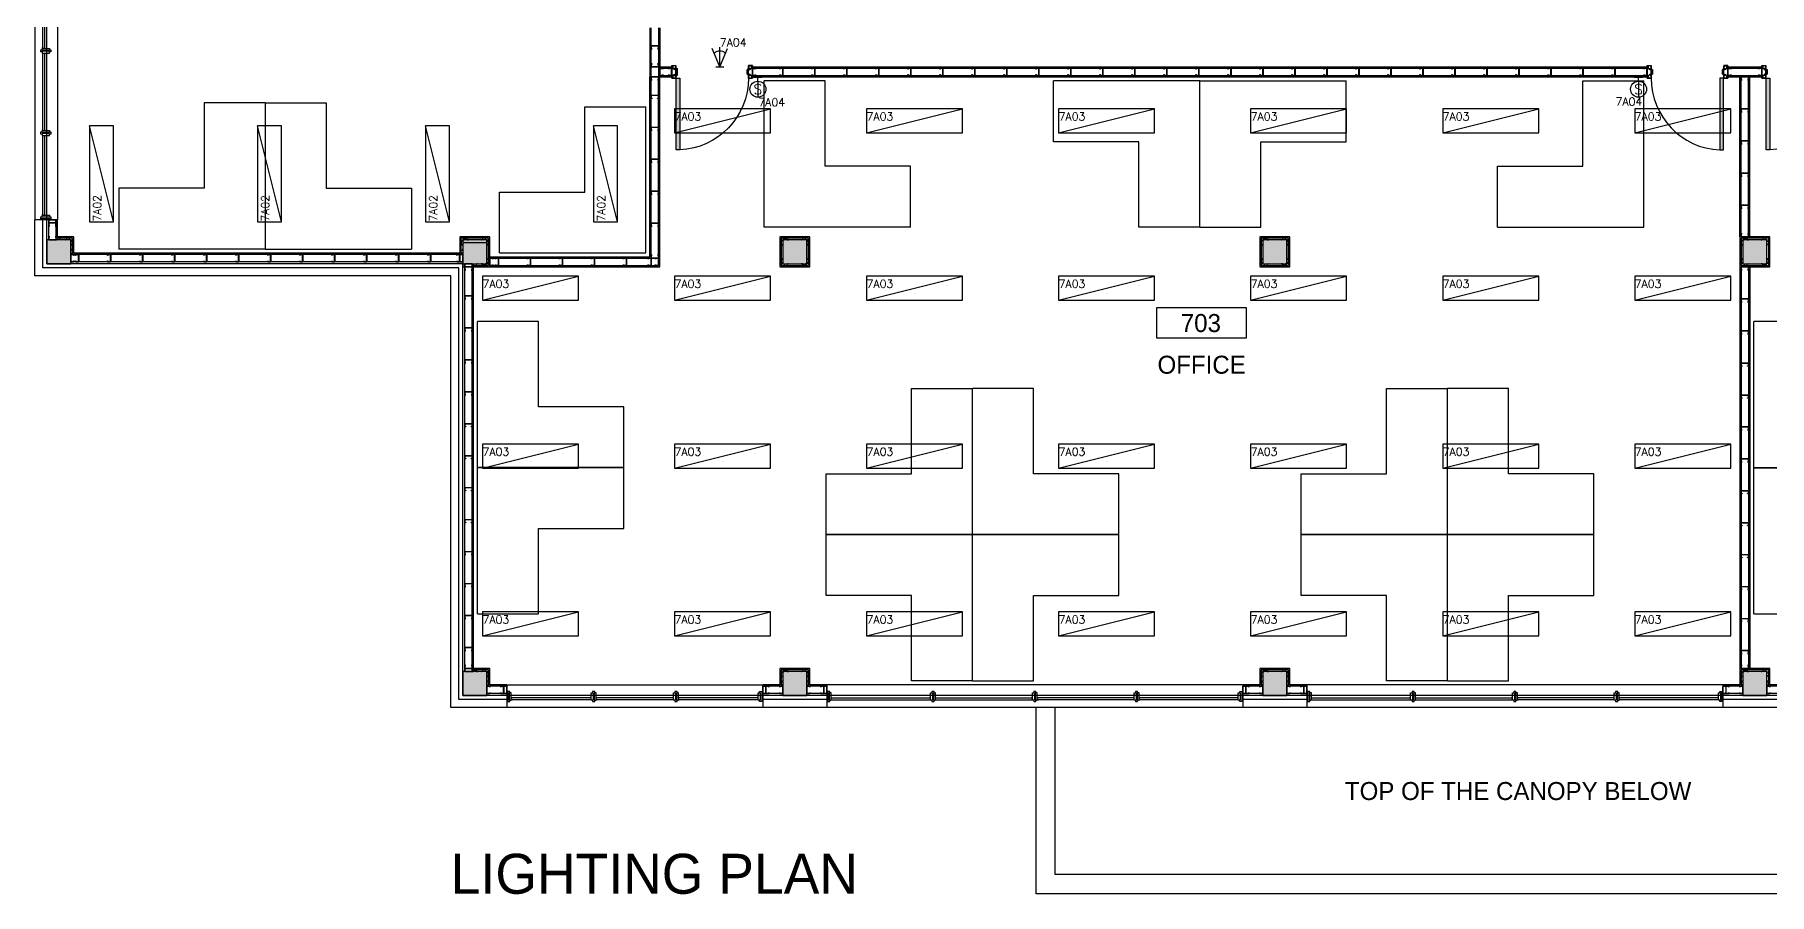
# Model space of a CAD drawing. Header units: millimetres. Extents: x 5414 to 278894, y 4264 to 146383.
# Drawn here: x 5414 to 27094, y 4264 to 15018 of the extents above; entities that cross this region are included whole.
import ezdxf
from ezdxf.enums import TextEntityAlignment as Align

# ---------------------------------------------------------------- set-up
doc = ezdxf.new("R2010")
doc.units = ezdxf.units.MM
doc.linetypes.add('Commercial Base Plan$0$ACAD_ISO02W100', pattern=[15, 12, -3])
for name, color, linetype in [('Commercial Base Plan$0$A-DR-INT', 6, 'Continuous'), ('Commercial Base Plan$0$A-GL-RMS-IDN', 6, 'Continuous'), ('Commercial Base Plan$0$A-PL-LAY-S', 6, 'Continuous'), ('Commercial Base Plan$0$I-FU-DSK', 6, 'Continuous'), ('E-NL-CLG-SYM', 5, 'Continuous')]:
    doc.layers.add(name, color=color, linetype=linetype)
doc.styles.add('Commercial Base Plan$0$STYLUS BT', font='stylu.ttf')
doc.styles.add('ROMANS 100', font='romans.shx', dxfattribs={"height": 100})
doc.styles.add('ROMANS 125', font='romans.shx', dxfattribs={"height": 125})

# ---------------------------------------------------------------- blocks, each defined once
blk = doc.blocks.new('*U146')
blk.add_line((0, -300), (1200, 0))
blk.add_lwpolyline([(0, -300), (1200, -300), (1200, 0), (0, 0)], close=True)
at = {"style": 'ROMANS 100'}
blk.add_attdef('CIRCUIT', text='', height=100, dxfattribs=at).set_placement((0, -46), align=Align.TOP_LEFT)
at = {"style": 'ROMANS 100', "flags": 1}
for tag, p in [('ROOM', (0, -198)), ('SPECIAL', (0, -351))]:
    blk.add_attdef(tag, text='', height=100, dxfattribs=at).set_placement(p, align=Align.TOP_LEFT)
blk = doc.blocks.new('*U87')
for p, q in [((-50, 0), (50, 0)), ((0, -50), (0, 0)), ((0, -50), (0, -250))]:
    blk.add_line(p, q)
blk.add_circle((0, -150), 100)
at = {"style": 'ROMANS 125'}
blk.add_text('S', height=125, dxfattribs=at).set_placement((0, -150), align=Align.MIDDLE_CENTER)
at = {"style": 'ROMANS 100'}
blk.add_attdef('CIRCUIT', text='', height=100, dxfattribs=at).set_placement((-384, -211), align=Align.TOP_CENTER)
at = {"style": 'ROMANS 100', "flags": 1}
for tag, p in [('ROOM', (-384, -373)), ('SPECIAL', (-384, -535))]:
    blk.add_attdef(tag, text='', height=100, dxfattribs=at).set_placement(p, align=Align.TOP_CENTER)
blk = doc.blocks.new('PASSIVE INFRARED DETECTOR')
for p, q in [((0, 0), (-96, 231)), ((0, 0), (0, 250)), ((0, 0), (96, 231)), ((-50, 0), (50, 0))]:
    blk.add_line(p, q)
blk.add_arc((0, 100), 100, 45, 135)
at = {"style": 'ROMANS 100'}
blk.add_attdef('CIRCUIT', text='', height=100, dxfattribs=at).set_placement((31, -39), align=Align.TOP_CENTER)
at = {"style": 'ROMANS 100', "flags": 1}
for tag, p in [('ROOM', (31, -164)), ('SPECIAL', (31, -274))]:
    blk.add_attdef(tag, text='', height=100, dxfattribs=at).set_placement(p, align=Align.TOP_CENTER)
blk = doc.blocks.new('Commercial Base Plan$0$wbFurringChanel 70x22')
blk.add_lwpolyline([(5, 3), (0, 3, 0.414214), (0, 2), (0, 0, 0.414214), (0, 0), (16, 0, 0.394412), (16, 0), (17, 22, -0.394412), (18, 22), (18, 22, -0.198912), (19, 22), (19, 21, 0.198912), (19, 21), (51, 21), (51, 21, 0.198912), (51, 21), (51, 22, -0.198912), (52, 22), (52, 22, -0.394412), (53, 22), (54, 0, 0.394412), (54, 0), (70, 0, 0.414214), (70, 0), (70, 2, 0.414214), (70, 2), (65, 2)], format="xyb")
blk = doc.blocks.new('Commercial Base Plan$0$wbC_Stud 92x38')
blk.add_lwpolyline([(-13, 38), (-3, 38, -0.414214), (0, 35), (0, 3, -0.414214), (-3, 0), (-89, 0, -0.414214), (-92, 3), (-92, 35, -0.414214), (-89, 38), (-79, 38), (-79, 37), (-89, 37, 0.414214), (-91, 35), (-91, 3, 0.414214), (-89, 1), (-3, 1, 0.414214), (-1, 3), (-1, 35, 0.414214), (-3, 37), (-13, 37)], format="xyb", close=True)
blk = doc.blocks.new('Commercial Base Plan$0$wbDoorPlan 900x124(1010ro)')
for p, q in [((55, 976), (55, 77)), ((100, 976), (55, 976)), ((100, 77), (100, 976)), ((1, -35), (1, 35)), ((55, 77), (100, 77)), ((1009, -35), (1009, 35))]:
    blk.add_line(p, q)
for points in [[(9, 65), (2, 65, -0.414214), (1, 66), (1, 77, -0.414214), (2, 78), (50, 78, -0.414214), (51, 77), (51, 29, 0.414214), (52, 28), (66, 28, -0.414214), (67, 27), (67, -27, -0.414214), (66, -28), (52, -28, 0.414214), (51, -29), (51, -77, -0.414214), (50, -78), (2, -78, -0.414214), (1, -77), (1, -66, -0.414214), (2, -65), (9, -65), (9, -64), (2, -64, 0.414214), (0, -66), (0, -77, 0.414214), (2, -79), (50, -79, 0.414214), (52, -77), (52, -29), (66, -29, 0.414214), (68, -27), (68, 27, 0.414214), (66, 29), (52, 29), (52, 77, 0.414214), (50, 79), (2, 79, 0.414214), (0, 77), (0, 66, 0.414214), (2, 64), (9, 64)], [(1001, 65), (1008, 65, 0.414214), (1009, 66), (1009, 77, 0.414214), (1008, 78), (960, 78, 0.414214), (959, 77), (959, 29, -0.414214), (958, 28), (944, 28, 0.414214), (943, 27), (943, -27, 0.414214), (944, -28), (958, -28, -0.414214), (959, -29), (959, -77, 0.414214), (960, -78), (1008, -78, 0.414214), (1009, -77), (1009, -66, 0.414214), (1008, -65), (1001, -65), (1001, -64), (1008, -64, -0.414214), (1010, -66), (1010, -77, -0.414214), (1008, -79), (960, -79, -0.414214), (958, -77), (958, -29), (944, -29, -0.414214), (942, -27), (942, 27, -0.414214), (944, 29), (958, 29), (958, 77, -0.414214), (960, 79), (1008, 79, -0.414214), (1010, 77), (1010, 66, -0.414214), (1008, 64), (1001, 64)]]:
    blk.add_lwpolyline(points, format="xyb", close=True)
for points in [[(0, -34), (0, 34), (20, 45), (15, 51), (15, 77), (50, 77), (50, -77), (15, -77), (15, -52), (20, -45)], [(1010, -34), (1010, 34), (990, 45), (995, 51), (995, 77), (960, 77), (960, -77), (995, -77), (995, -52), (990, -45)]]:
    blk.add_lwpolyline(points, close=True)
for centre in [(35, 36), (975, 36), (35, -36), (975, -36)]:
    blk.add_circle(centre, 8)
blk.add_arc((59, 78), 899, 359.9419, 87.4119)
blk.add_solid([(55, 976), (100, 976), (55, 77), (100, 77)])
blk = doc.blocks.new('Commercial Base Plan$0$wbAluminJamb 127x44.5')
for p, q in [((-109.5, 39.25), (-127, 39.25)), ((-22.5, 56.5), (-17.5, 51.5)), ((0, 39.25), (-17.5, 39.25))]:
    blk.add_line(p, q)
at = {"color": 5}
for p, q in [((-47.5, 56.5), (-47.5, 66.5)), ((-22.5, 56.5), (-22.5, 66.5))]:
    blk.add_line(p, q, dxfattribs=at)
for points in [[(-127, 39.25), (-127, 12), (0, 12), (0, 39.25)], [(-22.5, 56.5), (-109.5, 56.5), (-109.5, 31.5), (-17.5, 31.5), (-17.5, 51.5)]]:
    blk.add_lwpolyline(points)
blk = doc.blocks.new('Commercial Base Plan$0$wbAluminMulion 127x44.5')
for p, q in [((-109.5, 13.625), (-127, 13.625)), ((-22.5, 30.875), (-17.5, 25.875)), ((0, 13.625), (-17.5, 13.625)), ((-22.5, -30.875), (-17.5, -25.875))]:
    blk.add_line(p, q)
at = {"color": 5}
for p, q in [((-47.5, 30.875), (-47.5, 40.875)), ((-22.5, 30.875), (-22.5, 40.875)), ((-47.5, -30.875), (-47.5, -40.875)), ((-22.5, -30.875), (-22.5, -40.875))]:
    blk.add_line(p, q, dxfattribs=at)
for points in [[(-127, 13.625), (-127, -13.625), (-109.5, -13.625)], [(-22.5, 30.875), (-109.5, 30.875), (-109.5, 5.875), (-17.5, 5.875), (-17.5, 25.875)], [(-17.5, -13.625), (0, -13.625), (0, 13.625)], [(-22.5, -30.875), (-109.5, -30.875), (-109.5, -5.875), (-17.5, -5.875), (-17.5, -25.875)]]:
    blk.add_lwpolyline(points)
blk = doc.blocks.new('Commercial Base Plan$0$wbW01Plan_5176x127(ro5200)')
for p, q in [((-5143.5, -22.5), (-3902.625, -22.5)), ((-5143.5, -47.5), (-3902.625, -47.5)), ((-3840.875, -22.5), (-2630.875, -22.5)), ((-3840.875, -47.5), (-2630.875, -47.5)), ((-1359.125, -22.5), (-2569.125, -22.5)), ((-1359.125, -47.5), (-2569.125, -47.5)), ((-56.5, -22.5), (-1297.375, -22.5)), ((-56.5, -47.5), (-1297.375, -47.5))]:
    blk.add_line(p, q)
at = {"rotation": 90}
for name, p in [('Commercial Base Plan$0$wbAluminMulion 127x44.5', (-3871.75, 0)), ('Commercial Base Plan$0$wbAluminMulion 127x44.5', (-2600, 0)), ('Commercial Base Plan$0$wbAluminMulion 127x44.5', (-1328.25, 0)), ('Commercial Base Plan$0$wbAluminJamb 127x44.5', (0, 0))]:
    blk.add_blockref(name, p, dxfattribs=at)
at = {"xscale": -1, "rotation": 270}
blk.add_blockref('Commercial Base Plan$0$wbAluminJamb 127x44.5', (-5200, 0), dxfattribs=at)
blk = doc.blocks.new('Commercial Base Plan$0$wbW02Plan_3176x127(ro3200)')
for p, q in [((-3143.5, -22.5), (-2145.375, -22.5)), ((-3143.5, -47.5), (-2145.375, -47.5)), ((-2083.625, -22.5), (-1116.375, -22.5)), ((-2083.625, -47.5), (-1116.375, -47.5)), ((-1054.625, -22.5), (-56.5, -22.5)), ((-1054.625, -47.5), (-56.5, -47.5))]:
    blk.add_line(p, q)
at = {"rotation": 90}
for name, p in [('Commercial Base Plan$0$wbAluminMulion 127x44.5', (-2114.5, 0)), ('Commercial Base Plan$0$wbAluminMulion 127x44.5', (-1085.5, 0)), ('Commercial Base Plan$0$wbAluminJamb 127x44.5', (0, 0))]:
    blk.add_blockref(name, p, dxfattribs=at)
at = {"xscale": -1, "rotation": 270}
blk.add_blockref('Commercial Base Plan$0$wbAluminJamb 127x44.5', (-3200, 0), dxfattribs=at)
blk = doc.blocks.new('Commercial Base Plan$0$att.RoomName&Number')
blk.add_lwpolyline([(-7.5, 0), (7.5, 0), (7.5, 5), (-7.5, 5)], close=True)
at = {"style": 'Commercial Base Plan$0$STYLUS BT'}
for tag, p in [('ROOM_NAME', (0, 9.5)), ('ROOM', (0, 2.5))]:
    blk.add_attdef(tag, text='', height=3, dxfattribs=at).set_placement(p, align=Align.MIDDLE)
blk = doc.blocks.new('Commercial Base Plan$0$desk')
for p, q in [((0, 1829), (0, 0)), ((0, 1829), (762, 1829)), ((762, 1829), (762, 762)), ((762, 762), (1829, 762)), ((1829, 762), (1829, 0)), ((0, 0), (1829, 0))]:
    blk.add_line(p, q)

msp = doc.modelspace()

# ---------------------------------------------------------------- hatches: boundary and pattern name
at = {"layer": 'Commercial Base Plan$0$A-PL-LAY-S'}
for points in [[(5864, 12451.2), (5564, 12451.2), (5564, 12151.2), (5864, 12151.2)], [(11064, 12451.2), (10764, 12451.2), (10764, 12151.2), (11064, 12151.2)], [(15064, 12451.2), (14764, 12451.2), (14764, 12151.2), (15064, 12151.2)], [(21064, 12451.2), (20764, 12451.2), (20764, 12151.2), (21064, 12151.2)], [(21064, 12451.2), (20764, 12451.2), (20764, 12151.2), (21064, 12151.2)], [(27064, 12451.2), (26764, 12451.2), (26764, 12151.2), (27064, 12151.2)], [(11064, 7051.2), (10764, 7051.2), (10764, 6751.2), (11064, 6751.2)], [(15064, 7051.2), (14764, 7051.2), (14764, 6751.2), (15064, 6751.2)], [(21064, 7051.2), (20764, 7051.2), (20764, 6751.2), (21064, 6751.2)], [(27064, 7051.2), (26764, 7051.2), (26764, 6751.2), (27064, 6751.2)]]:
    msp.add_hatch(color=256, dxfattribs=at).paths.add_polyline_path(points)

# ---------------------------------------------------------------- linework, layer by layer
for p, q in [((5414, 15901.2), (5414, 12701.2)), ((5697, 15901.2), (5697, 12701.2)), ((13210, 15103.2), (13210, 14489.2)), ((13226, 14597.2), (13376, 14597.2)), ((13376, 14489.2), (13376, 14613.2)), ((14386, 14489.2), (14386, 14613.2)), ((25566, 14489.2), (25566, 14613.2)), ((26576, 14489.2), (26576, 14613.2)), ((27000, 14489.2), (27000, 14613.2)), ((26726, 12489.2), (26726, 14489.2)), ((26850, 14489.2), (26726, 14489.2)), ((26742, 12489.2), (26742, 14489.2)), ((26834, 12489.2), (26834, 14489.2)), ((26850, 12489.2), (26850, 14489.2)), ((5697, 12701.2), (5414, 12701.2)), ((26726, 12113.2), (26726, 7089.2)), ((26742, 12113.2), (26742, 7089.2)), ((26834, 12113.2), (26834, 7089.2)), ((26850, 12113.2), (26850, 7089.2)), ((10897, 7092.2), (10897, 7092.2)), ((11314, 6884.2), (14514, 6884.2)), ((11314, 6884.2), (11314, 6601.2)), ((14514, 6884.2), (14514, 6601.2)), ((20514, 6884.2), (15314, 6884.2)), ((15314, 6884.2), (15314, 6601.2)), ((20514, 6884.2), (20514, 6601.2)), ((26514, 6884.2), (21314, 6884.2)), ((21314, 6884.2), (21314, 6601.2)), ((26514, 6884.2), (26514, 6601.2)), ((14514, 6601.2), (11314, 6601.2)), ((20514, 6601.2), (15314, 6601.2)), ((26514, 6601.2), (21314, 6601.2))]:
    msp.add_line(p, q, dxfattribs=at)
at = {"layer": 'Commercial Base Plan$0$A-PL-LAY-S', "linetype": 'Commercial Base Plan$0$ACAD_ISO02W100'}
msp.add_lwpolyline([(42264, 26451.2), (42264, 12151.2), (37064, 12151.2), (37064, 6751.2), (10764, 6751.2), (10764, 12151.2), (5564, 12151.2), (5564, 26451.2), (10764, 26451.2), (10764, 31851.2), (37064, 31851.2), (37064, 26451.2), (42264, 26451.2)], dxfattribs=at)
at = {"layer": 'Commercial Base Plan$0$A-PL-LAY-S'}
for points in [[(11102, 12221.2), (13118, 12221.2), (13118, 15103.2)], [(13102, 15103.2), (13102, 14489.2)], [(13226, 15103.2), (13226, 14613.2), (13376, 14613.2)], [(11102, 12113.2), (13226, 12113.2), (13226, 14613.2)], [(14386, 14613.2), (25566, 14613.2)], [(14386, 14597.2), (25566, 14597.2)], [(26576, 14613.2), (27000, 14613.2)], [(26576, 14597.2), (27000, 14597.2)], [(11102, 12129.2), (13210, 12129.2), (13210, 14489.2)], [(11102, 12237.2), (13102, 12237.2), (13102, 14489.2)], [(13226, 14505.2), (13376, 14505.2)], [(13226, 14489.2), (13376, 14489.2)], [(14386, 14505.2), (25566, 14505.2)], [(14386, 14489.2), (25566, 14489.2)], [(26576, 14505.2), (27000, 14505.2)], [(26576, 14489.2), (26726, 14489.2)], [(26850, 14489.2), (27000, 14489.2)], [(11314, 6884.2), (11102, 6884.2), (11102, 7089.2), (10897, 7089.2), (10897, 12113.2), (11102, 12113.2), (11102, 12489.2), (10726, 12489.2), (10726, 12284.2), (5902, 12284.2), (5902, 12489.2), (5697, 12489.2), (5697, 12701.2)], [(5886, 12268.2), (5886, 12473.2), (5681, 12473.2)], [(10881, 12129.2), (11086, 12129.2), (11086, 12473.2), (10742, 12473.2), (10742, 12268.2)], [(11086, 6868.2), (11086, 7073.2), (10881, 7073.2)], [(15314, 6884.2), (15102, 6884.2), (15102, 7089.2), (14726, 7089.2), (14726, 6884.2), (14514, 6884.2)], [(15086, 6868.2), (15086, 7073.2), (14742, 7073.2), (14742, 6868.2)], [(21314, 6884.2), (21102, 6884.2), (21102, 7089.2), (20726, 7089.2), (20726, 6884.2), (20514, 6884.2)], [(21086, 6868.2), (21086, 7073.2), (20742, 7073.2), (20742, 6868.2)], [(27314, 6884.2), (27102, 6884.2), (27102, 7089.2), (26726, 7089.2), (26726, 6884.2), (26514, 6884.2)], [(27086, 6868.2), (27086, 7073.2), (26742, 7073.2), (26742, 6868.2)], [(29898, 6601.2), (29898, 4271.2), (17930, 4271.2), (17930, 6601.2)], [(29658, 6601.2), (29658, 4511.2), (18170, 4511.2), (18170, 6601.2)]]:
    msp.add_lwpolyline(points, dxfattribs=at)
at = {"layer": 'Commercial Base Plan$0$A-PL-LAY-S', "linetype": 'Continuous'}
for points in [[(11314, 6601.2), (10614, 6601.2), (10614, 12001.2), (5414, 12001.2), (5414, 12701.2)], [(11314, 6701.2), (10714, 6701.2), (10714, 12101.2), (5514, 12101.2), (5514, 12701.2)], [(5589, 12451.2), (5589, 12701.2)], [(5681, 12451.2), (5681, 12701.2)], [(10764, 12268.2), (5864, 12268.2)], [(10764, 12176.2), (5864, 12176.2)], [(10789, 7051.2), (10789, 12151.2)], [(10881, 7051.2), (10881, 12151.2)], [(11314, 6868.2), (11064, 6868.2)], [(11314, 6776.2), (11064, 6776.2)], [(14764, 6868.2), (14514, 6868.2)], [(14764, 6776.2), (14514, 6776.2)], [(15314, 6868.2), (15064, 6868.2)], [(15314, 6776.2), (15064, 6776.2)], [(20764, 6868.2), (20514, 6868.2)], [(20764, 6776.2), (20514, 6776.2)], [(21314, 6868.2), (21064, 6868.2)], [(21314, 6776.2), (21064, 6776.2)], [(26764, 6868.2), (26514, 6868.2)], [(26764, 6776.2), (26514, 6776.2)], [(27314, 6868.2), (27064, 6868.2)], [(27314, 6776.2), (27064, 6776.2)], [(15314, 6701.2), (14514, 6701.2)], [(15314, 6601.2), (14514, 6601.2)], [(21314, 6701.2), (20514, 6701.2)], [(21314, 6601.2), (20514, 6601.2)], [(27314, 6701.2), (26514, 6701.2)], [(27314, 6601.2), (26514, 6601.2)]]:
    msp.add_lwpolyline(points, dxfattribs=at)
at = {"layer": 'Commercial Base Plan$0$A-PL-LAY-S'}
for points in [[(5864, 12451.2), (5564, 12451.2), (5564, 12151.2), (5864, 12151.2)], [(11064, 12451.2), (10764, 12451.2), (10764, 12151.2), (11064, 12151.2)], [(11064, 12413.2), (10764, 12413.2), (10764, 12113.2), (11064, 12113.2)], [(15086, 12473.2), (14742, 12473.2), (14742, 12129.2), (15086, 12129.2)], [(15064, 12451.2), (14764, 12451.2), (14764, 12151.2), (15064, 12151.2)], [(21086, 12473.2), (20742, 12473.2), (20742, 12129.2), (21086, 12129.2)], [(21064, 12451.2), (20764, 12451.2), (20764, 12151.2), (21064, 12151.2)], [(27086, 12473.2), (26742, 12473.2), (26742, 12129.2), (27086, 12129.2)], [(27064, 12451.2), (26764, 12451.2), (26764, 12151.2), (27064, 12151.2)], [(11064, 7051.2), (10764, 7051.2), (10764, 6751.2), (11064, 6751.2)], [(15064, 7051.2), (14764, 7051.2), (14764, 6751.2), (15064, 6751.2)], [(21064, 7051.2), (20764, 7051.2), (20764, 6751.2), (21064, 6751.2)], [(27064, 7051.2), (26764, 7051.2), (26764, 6751.2), (27064, 6751.2)]]:
    msp.add_lwpolyline(points, close=True, dxfattribs=at)
at = {"layer": 'Commercial Base Plan$0$A-PL-LAY-S', "linetype": 'Continuous'}
for points in [[(15102, 12489.2), (14726, 12489.2), (14726, 12113.2), (15102, 12113.2)], [(21102, 12489.2), (20726, 12489.2), (20726, 12113.2), (21102, 12113.2)], [(27102, 12489.2), (26726, 12489.2), (26726, 12113.2), (27102, 12113.2)]]:
    msp.add_lwpolyline(points, close=True, dxfattribs=at)

# ---------------------------------------------------------------- block references
at = {"layer": 'Commercial Base Plan$0$A-DR-INT', "xscale": -1, "rotation": 180}
for p in [(13376, 14551.2), (27000, 14551.2)]:
    msp.add_blockref('Commercial Base Plan$0$wbDoorPlan 900x124(1010ro)', p, dxfattribs=at)
at = {"layer": 'Commercial Base Plan$0$A-DR-INT', "rotation": 180}
msp.add_blockref('Commercial Base Plan$0$wbDoorPlan 900x124(1010ro)', (26576, 14551.2), dxfattribs=at)
at = {"layer": 'Commercial Base Plan$0$A-GL-RMS-IDN'}
ref = msp.add_blockref('Commercial Base Plan$0$att.RoomName&Number', (19998.9, 11601.6), dxfattribs=dict(at, xscale=75, yscale=75, zscale=75, rotation=180))
ref.add_attrib('ROOM', '703', dxfattribs={"layer": '0', "height": 225, "style": 'Commercial Base Plan$0$STYLUS BT'}).set_placement((19989.4, 11410.6), align=Align.MIDDLE)
ref.add_attrib('ROOM_NAME', 'OFFICE', dxfattribs={"layer": '0', "height": 225, "style": 'Commercial Base Plan$0$STYLUS BT'}).set_placement((19998.9, 10889.1), align=Align.MIDDLE)
at = {"layer": 'Commercial Base Plan$0$A-PL-LAY-S', "xscale": -1}
for name, p, rotation in [('Commercial Base Plan$0$wbW02Plan_3176x127(ro3200)', (5489, 12701.2), 90), ('Commercial Base Plan$0$wbC_Stud 92x38', (13226, 14597.2), 270), ('Commercial Base Plan$0$wbC_Stud 92x38', (14386, 14597.2), 270), ('Commercial Base Plan$0$wbC_Stud 92x38', (26576, 14597.2), 270), ('Commercial Base Plan$0$wbFurringChanel 70x22', (10764, 12451.2), 90), ('Commercial Base Plan$0$wbFurringChanel 70x22', (14764, 12451.2), 90), ('Commercial Base Plan$0$wbFurringChanel 70x22', (20764, 12451.2), 90), ('Commercial Base Plan$0$wbFurringChanel 70x22', (26764, 12451.2), 90), ('Commercial Base Plan$0$wbFurringChanel 70x22', (5864, 12268.2), 270), ('Commercial Base Plan$0$wbFurringChanel 70x22', (10881, 12151.2), 180), ('Commercial Base Plan$0$wbFurringChanel 70x22', (11064, 12151.2), 270), ('Commercial Base Plan$0$wbC_Stud 92x38', (11102, 12221.2), 270), ('Commercial Base Plan$0$wbFurringChanel 70x22', (14764, 12151.2), 180), ('Commercial Base Plan$0$wbFurringChanel 70x22', (15064, 12151.2), 270), ('Commercial Base Plan$0$wbFurringChanel 70x22', (20764, 12151.2), 180), ('Commercial Base Plan$0$wbFurringChanel 70x22', (21064, 12151.2), 270), ('Commercial Base Plan$0$wbFurringChanel 70x22', (26764, 12151.2), 180), ('Commercial Base Plan$0$wbFurringChanel 70x22', (27064, 12151.2), 270), ('Commercial Base Plan$0$wbFurringChanel 70x22', (11064, 6868.2), 270), ('Commercial Base Plan$0$wbFurringChanel 70x22', (14764, 7051.2), 90), ('Commercial Base Plan$0$wbFurringChanel 70x22', (15064, 6868.2), 270), ('Commercial Base Plan$0$wbFurringChanel 70x22', (20764, 7051.2), 90), ('Commercial Base Plan$0$wbFurringChanel 70x22', (21064, 6868.2), 270), ('Commercial Base Plan$0$wbFurringChanel 70x22', (26764, 7051.2), 90), ('Commercial Base Plan$0$wbFurringChanel 70x22', (27064, 6868.2), 270), ('Commercial Base Plan$0$wbC_Stud 92x38', (11064, 6868.2), 270), ('Commercial Base Plan$0$wbC_Stud 92x38', (14514, 6868.2), 270), ('Commercial Base Plan$0$wbC_Stud 92x38', (14552, 6868.2), 270), ('Commercial Base Plan$0$wbC_Stud 92x38', (15064, 6868.2), 270), ('Commercial Base Plan$0$wbC_Stud 92x38', (20514, 6868.2), 270), ('Commercial Base Plan$0$wbC_Stud 92x38', (20552, 6868.2), 270), ('Commercial Base Plan$0$wbC_Stud 92x38', (21064, 6868.2), 270), ('Commercial Base Plan$0$wbC_Stud 92x38', (26514, 6868.2), 270), ('Commercial Base Plan$0$wbC_Stud 92x38', (26552, 6868.2), 270), ('Commercial Base Plan$0$wbC_Stud 92x38', (27064, 6868.2), 270)]:
    msp.add_blockref(name, p, dxfattribs=dict(at, rotation=rotation))
at = {"layer": 'Commercial Base Plan$0$A-PL-LAY-S'}
for name, p, rotation in [('Commercial Base Plan$0$wbC_Stud 92x38', (13118, 14877.4), 180), ('Commercial Base Plan$0$wbC_Stud 92x38', (13376, 14597.2), 90.00000000000001), ('Commercial Base Plan$0$wbC_Stud 92x38', (13442, 14597.2), 90.00000000000001), ('Commercial Base Plan$0$wbC_Stud 92x38', (14766, 14597.2), 90.00000000000001), ('Commercial Base Plan$0$wbC_Stud 92x38', (15166, 14597.2), 90.00000000000001), ('Commercial Base Plan$0$wbC_Stud 92x38', (15566, 14597.2), 90.00000000000001), ('Commercial Base Plan$0$wbC_Stud 92x38', (15966, 14597.2), 90.00000000000001), ('Commercial Base Plan$0$wbC_Stud 92x38', (16366, 14597.2), 90.00000000000001), ('Commercial Base Plan$0$wbC_Stud 92x38', (16766, 14597.2), 90.00000000000001), ('Commercial Base Plan$0$wbC_Stud 92x38', (17166, 14597.2), 90.00000000000001), ('Commercial Base Plan$0$wbC_Stud 92x38', (17566, 14597.2), 90.00000000000001), ('Commercial Base Plan$0$wbC_Stud 92x38', (17966, 14597.2), 90.00000000000001), ('Commercial Base Plan$0$wbC_Stud 92x38', (18366, 14597.2), 90.00000000000001), ('Commercial Base Plan$0$wbC_Stud 92x38', (18766, 14597.2), 90.00000000000001), ('Commercial Base Plan$0$wbC_Stud 92x38', (19166, 14597.2), 90.00000000000001), ('Commercial Base Plan$0$wbC_Stud 92x38', (19566, 14597.2), 90.00000000000001), ('Commercial Base Plan$0$wbC_Stud 92x38', (19966, 14597.2), 90.00000000000001), ('Commercial Base Plan$0$wbC_Stud 92x38', (20366, 14597.2), 90.00000000000001), ('Commercial Base Plan$0$wbC_Stud 92x38', (20766, 14597.2), 90.00000000000001), ('Commercial Base Plan$0$wbC_Stud 92x38', (21166, 14597.2), 90.00000000000001), ('Commercial Base Plan$0$wbC_Stud 92x38', (21566, 14597.2), 90.00000000000001), ('Commercial Base Plan$0$wbC_Stud 92x38', (21966, 14597.2), 90.00000000000001), ('Commercial Base Plan$0$wbC_Stud 92x38', (22366, 14597.2), 90.00000000000001), ('Commercial Base Plan$0$wbC_Stud 92x38', (22766, 14597.2), 90.00000000000001), ('Commercial Base Plan$0$wbC_Stud 92x38', (23166, 14597.2), 90.00000000000001), ('Commercial Base Plan$0$wbC_Stud 92x38', (23566, 14597.2), 90.00000000000001), ('Commercial Base Plan$0$wbC_Stud 92x38', (23966, 14597.2), 90.00000000000001), ('Commercial Base Plan$0$wbC_Stud 92x38', (24366, 14597.2), 90.00000000000001), ('Commercial Base Plan$0$wbC_Stud 92x38', (24766, 14597.2), 90.00000000000001), ('Commercial Base Plan$0$wbC_Stud 92x38', (25166, 14597.2), 90.00000000000001), ('Commercial Base Plan$0$wbC_Stud 92x38', (25566, 14597.2), 90.00000000000001), ('Commercial Base Plan$0$wbC_Stud 92x38', (27000, 14597.2), 90.00000000000001), ('Commercial Base Plan$0$wbC_Stud 92x38', (13118, 14489.9), 180), ('Commercial Base Plan$0$wbC_Stud 92x38', (26742, 14489.2), 180), ('Commercial Base Plan$0$wbC_Stud 92x38', (13118, 14259.2), 180), ('Commercial Base Plan$0$wbC_Stud 92x38', (26742, 14089.2), 180), ('Commercial Base Plan$0$wbC_Stud 92x38', (13118, 13859.2), 180), ('Commercial Base Plan$0$wbC_Stud 92x38', (26742, 13689.2), 180), ('Commercial Base Plan$0$wbC_Stud 92x38', (13118, 13459.2), 180), ('Commercial Base Plan$0$wbC_Stud 92x38', (26742, 13286.2), 180), ('Commercial Base Plan$0$wbC_Stud 92x38', (13118, 13059.2), 180), ('Commercial Base Plan$0$wbC_Stud 92x38', (26742, 12886.2), 180), ('Commercial Base Plan$0$wbC_Stud 92x38', (5589, 12701.2), 180), ('Commercial Base Plan$0$wbC_Stud 92x38', (5589, 12663.2), 180), ('Commercial Base Plan$0$wbC_Stud 92x38', (13118, 12659.2), 180), ('Commercial Base Plan$0$wbFurringChanel 70x22', (5864, 12451.2), 270), ('Commercial Base Plan$0$wbFurringChanel 70x22', (11064, 12451.2), 270), ('Commercial Base Plan$0$wbFurringChanel 70x22', (15064, 12451.2), 270), ('Commercial Base Plan$0$wbFurringChanel 70x22', (21064, 12451.2), 270), ('Commercial Base Plan$0$wbFurringChanel 70x22', (27064, 12451.2), 270), ('Commercial Base Plan$0$wbC_Stud 92x38', (5864, 12176.2), 270), ('Commercial Base Plan$0$wbC_Stud 92x38', (5964, 12268.2), 90.00000000000001), ('Commercial Base Plan$0$wbC_Stud 92x38', (5964, 12268.2), 90.00000000000001), ('Commercial Base Plan$0$wbC_Stud 92x38', (6364, 12268.2), 90.00000000000001), ('Commercial Base Plan$0$wbC_Stud 92x38', (6764, 12268.2), 90.00000000000001), ('Commercial Base Plan$0$wbC_Stud 92x38', (7164, 12268.2), 90.00000000000001), ('Commercial Base Plan$0$wbC_Stud 92x38', (7564, 12268.2), 90.00000000000001), ('Commercial Base Plan$0$wbC_Stud 92x38', (7964, 12268.2), 90.00000000000001), ('Commercial Base Plan$0$wbC_Stud 92x38', (8364, 12268.2), 90.00000000000001), ('Commercial Base Plan$0$wbC_Stud 92x38', (8764, 12268.2), 90.00000000000001), ('Commercial Base Plan$0$wbC_Stud 92x38', (9164, 12268.2), 90.00000000000001), ('Commercial Base Plan$0$wbC_Stud 92x38', (9564, 12268.2), 90.00000000000001), ('Commercial Base Plan$0$wbC_Stud 92x38', (9964, 12268.2), 90.00000000000001), ('Commercial Base Plan$0$wbC_Stud 92x38', (10364, 12268.2), 90.00000000000001), ('Commercial Base Plan$0$wbC_Stud 92x38', (10726, 12268.2), 90.00000000000001), ('Commercial Base Plan$0$wbC_Stud 92x38', (10764, 12268.2), 90.00000000000001), ('Commercial Base Plan$0$wbFurringChanel 70x22', (10764, 12268.2), 90.00000000000001), ('Commercial Base Plan$0$wbC_Stud 92x38', (10789, 12151.2), 180), ('Commercial Base Plan$0$wbFurringChanel 70x22', (11064, 12151.2), 180), ('Commercial Base Plan$0$wbC_Stud 92x38', (11210, 12221.2), 90.00000000000001), ('Commercial Base Plan$0$wbC_Stud 92x38', (11610, 12221.2), 90.00000000000001), ('Commercial Base Plan$0$wbC_Stud 92x38', (12010, 12221.2), 90.00000000000001), ('Commercial Base Plan$0$wbC_Stud 92x38', (12410, 12221.2), 90.00000000000001), ('Commercial Base Plan$0$wbC_Stud 92x38', (12810, 12221.2), 90.00000000000001), ('Commercial Base Plan$0$wbC_Stud 92x38', (13118, 12221.2), 90.00000000000001), ('Commercial Base Plan$0$wbC_Stud 92x38', (13210, 12221.2), 90.00000000000001), ('Commercial Base Plan$0$wbFurringChanel 70x22', (14764, 12151.2), 90.00000000000001), ('Commercial Base Plan$0$wbFurringChanel 70x22', (15064, 12151.2), 180), ('Commercial Base Plan$0$wbFurringChanel 70x22', (20764, 12151.2), 90.00000000000001), ('Commercial Base Plan$0$wbFurringChanel 70x22', (21064, 12151.2), 180), ('Commercial Base Plan$0$wbFurringChanel 70x22', (26764, 12151.2), 90.00000000000001), ('Commercial Base Plan$0$wbFurringChanel 70x22', (27064, 12151.2), 180), ('Commercial Base Plan$0$wbC_Stud 92x38', (10789, 12113.2), 180), ('Commercial Base Plan$0$wbC_Stud 92x38', (26742, 12113.2), 180), ('Commercial Base Plan$0$wbC_Stud 92x38', (10789, 11751.2), 180), ('Commercial Base Plan$0$wbC_Stud 92x38', (26742, 11713.2), 180), ('Commercial Base Plan$0$wbC_Stud 92x38', (10789, 11351.2), 180), ('Commercial Base Plan$0$wbC_Stud 92x38', (26742, 11313.2), 180), ('Commercial Base Plan$0$wbC_Stud 92x38', (10789, 10951.2), 180), ('Commercial Base Plan$0$wbC_Stud 92x38', (26742, 10910.2), 180), ('Commercial Base Plan$0$wbC_Stud 92x38', (10789, 10551.2), 180), ('Commercial Base Plan$0$wbC_Stud 92x38', (26742, 10510.2), 180), ('Commercial Base Plan$0$wbC_Stud 92x38', (10789, 10151.2), 180), ('Commercial Base Plan$0$wbC_Stud 92x38', (26742, 10113.2), 180), ('Commercial Base Plan$0$wbC_Stud 92x38', (10789, 9751.2), 180), ('Commercial Base Plan$0$wbC_Stud 92x38', (26742, 9713.2), 180), ('Commercial Base Plan$0$wbC_Stud 92x38', (10789, 9351.2), 180), ('Commercial Base Plan$0$wbC_Stud 92x38', (26742, 9313.2), 180), ('Commercial Base Plan$0$wbC_Stud 92x38', (10789, 8951.2), 180), ('Commercial Base Plan$0$wbC_Stud 92x38', (26742, 8913.2), 180), ('Commercial Base Plan$0$wbC_Stud 92x38', (10789, 8551.2), 180), ('Commercial Base Plan$0$wbC_Stud 92x38', (26742, 8513.2), 180), ('Commercial Base Plan$0$wbC_Stud 92x38', (10789, 8151.2), 180), ('Commercial Base Plan$0$wbC_Stud 92x38', (26742, 8113.2), 180), ('Commercial Base Plan$0$wbC_Stud 92x38', (10789, 7751.2), 180), ('Commercial Base Plan$0$wbC_Stud 92x38', (26742, 7713.2), 180), ('Commercial Base Plan$0$wbC_Stud 92x38', (10789, 7351.2), 180), ('Commercial Base Plan$0$wbC_Stud 92x38', (26742, 7313.2), 180), ('Commercial Base Plan$0$wbFurringChanel 70x22', (11064, 7051.2), 270), ('Commercial Base Plan$0$wbFurringChanel 70x22', (14764, 6868.2), 90.00000000000001), ('Commercial Base Plan$0$wbFurringChanel 70x22', (15064, 7051.2), 270), ('Commercial Base Plan$0$wbFurringChanel 70x22', (20764, 6868.2), 90.00000000000001), ('Commercial Base Plan$0$wbFurringChanel 70x22', (21064, 7051.2), 270), ('Commercial Base Plan$0$wbFurringChanel 70x22', (26764, 6868.2), 90.00000000000001), ('Commercial Base Plan$0$wbFurringChanel 70x22', (27064, 7051.2), 270), ('Commercial Base Plan$0$wbC_Stud 92x38', (11276, 6868.2), 90.00000000000001), ('Commercial Base Plan$0$wbC_Stud 92x38', (11314, 6868.2), 90.00000000000001), ('Commercial Base Plan$0$wbW02Plan_3176x127(ro3200)', (11314, 6676.2), 180), ('Commercial Base Plan$0$wbC_Stud 92x38', (14764, 6868.2), 90.00000000000001), ('Commercial Base Plan$0$wbC_Stud 92x38', (15276, 6868.2), 90.00000000000001), ('Commercial Base Plan$0$wbC_Stud 92x38', (15314, 6868.2), 90.00000000000001), ('Commercial Base Plan$0$wbW01Plan_5176x127(ro5200)', (15314, 6676.2), 180), ('Commercial Base Plan$0$wbC_Stud 92x38', (20764, 6868.2), 90.00000000000001), ('Commercial Base Plan$0$wbC_Stud 92x38', (21276, 6868.2), 90.00000000000001), ('Commercial Base Plan$0$wbC_Stud 92x38', (21314, 6868.2), 90.00000000000001), ('Commercial Base Plan$0$wbW01Plan_5176x127(ro5200)', (21314, 6676.2), 180), ('Commercial Base Plan$0$wbC_Stud 92x38', (26764, 6868.2), 90.00000000000001)]:
    msp.add_blockref(name, p, dxfattribs=dict(at, rotation=rotation))
at = {"layer": 'Commercial Base Plan$0$A-PL-LAY-S', "xscale": -1}
for name, p in [('Commercial Base Plan$0$wbC_Stud 92x38', (13118, 14613.6)), ('Commercial Base Plan$0$wbC_Stud 92x38', (5589, 12451.2)), ('Commercial Base Plan$0$wbFurringChanel 70x22', (5751, 12451.2)), ('Commercial Base Plan$0$wbFurringChanel 70x22', (5864, 12451.2)), ('Commercial Base Plan$0$wbFurringChanel 70x22', (11064, 12451.2)), ('Commercial Base Plan$0$wbFurringChanel 70x22', (15064, 12451.2)), ('Commercial Base Plan$0$wbFurringChanel 70x22', (21064, 12451.2)), ('Commercial Base Plan$0$wbFurringChanel 70x22', (27064, 12451.2)), ('Commercial Base Plan$0$wbC_Stud 92x38', (13118, 12221.2)), ('Commercial Base Plan$0$wbC_Stud 92x38', (10789, 7089.2)), ('Commercial Base Plan$0$wbC_Stud 92x38', (10789, 7051.2)), ('Commercial Base Plan$0$wbFurringChanel 70x22', (11064, 7051.2)), ('Commercial Base Plan$0$wbFurringChanel 70x22', (15064, 7051.2)), ('Commercial Base Plan$0$wbFurringChanel 70x22', (21064, 7051.2)), ('Commercial Base Plan$0$wbFurringChanel 70x22', (27064, 7051.2))]:
    msp.add_blockref(name, p, dxfattribs=at)
at = {"layer": 'Commercial Base Plan$0$A-PL-LAY-S'}
for name, p in [('Commercial Base Plan$0$wbFurringChanel 70x22', (10764, 12451.2)), ('Commercial Base Plan$0$wbFurringChanel 70x22', (14764, 12451.2)), ('Commercial Base Plan$0$wbFurringChanel 70x22', (20764, 12451.2)), ('Commercial Base Plan$0$wbC_Stud 92x38', (26834, 12489.2)), ('Commercial Base Plan$0$wbFurringChanel 70x22', (26764, 12451.2)), ('Commercial Base Plan$0$wbFurringChanel 70x22', (10881, 7051.2)), ('Commercial Base Plan$0$wbFurringChanel 70x22', (14764, 7051.2)), ('Commercial Base Plan$0$wbFurringChanel 70x22', (20764, 7051.2)), ('Commercial Base Plan$0$wbC_Stud 92x38', (26834, 7089.2)), ('Commercial Base Plan$0$wbFurringChanel 70x22', (26764, 7051.2))]:
    msp.add_blockref(name, p, dxfattribs=at)
at = {"layer": 'Commercial Base Plan$0$I-FU-DSK', "xscale": -1}
for p, rotation in [((14530, 12610.2), 270), ((19975.8, 14439.2), 180), ((10947, 9601.7), 270), ((26900, 9601.2), 270), ((17136.5, 8763.2), 270), ((23073.5, 8763.2), 270), ((10947, 9601.7), 180), ((26900, 9601.2), 180), ((17136.5, 8763.2), 180), ((23073.5, 8763.2), 180)]:
    msp.add_blockref('Commercial Base Plan$0$desk', p, dxfattribs=dict(at, rotation=rotation))
at = {"layer": 'Commercial Base Plan$0$I-FU-DSK'}
for p, rotation in [((19975.8, 14439.2), 180), ((25523.9, 12610.2), 90.00000000000001), ((13052, 12287.2), 90.00000000000001), ((17136.5, 8763.2), 90.00000000000001), ((23073.5, 8763.2), 90.00000000000001), ((17136.5, 8763.2), 180), ((23073.5, 8763.2), 180)]:
    msp.add_blockref('Commercial Base Plan$0$desk', p, dxfattribs=dict(at, rotation=rotation))
at = {"layer": 'Commercial Base Plan$0$I-FU-DSK', "xscale": -1}
msp.add_blockref('Commercial Base Plan$0$desk', (8294.6, 12334.2), dxfattribs=at)
at = {"layer": 'Commercial Base Plan$0$I-FU-DSK'}
msp.add_blockref('Commercial Base Plan$0$desk', (8294.6, 12334.2), dxfattribs=at)
at = {"layer": 'E-NL-CLG-SYM'}
ref = msp.add_blockref('PASSIVE INFRARED DETECTOR', (13976, 14613.2), dxfattribs=at)
ref.add_attrib('CIRCUIT', '7A04', dxfattribs={"layer": '0', "height": 100, "style": 'ROMANS 100'}).set_placement((14144.3, 14970.2), align=Align.TOP_CENTER)
ref = msp.add_blockref('*U87', (14452.6, 14485.3), dxfattribs=at)
ref.add_attrib('CIRCUIT', '7A04', dxfattribs={"layer": '0', "height": 100, "style": 'ROMANS 100'}).set_placement((14625.2, 14222.5), align=Align.TOP_CENTER)
ref = msp.add_blockref('*U87', (25459.9, 14485.3), dxfattribs=at)
ref.add_attrib('CIRCUIT', '7A04', dxfattribs={"layer": '0', "height": 100, "style": 'ROMANS 100'}).set_placement((25339.7, 14229.6), align=Align.TOP_CENTER)
at = {"layer": 'E-NL-CLG-SYM', "rotation": 90.00000000000001}
for p in [(6099.5, 12678.2), (8199.5, 12678.2), (10299.5, 12678.2), (12399.5, 12678.2)]:
    msp.add_blockref('*U146', p, dxfattribs=at).add_auto_attribs({'CIRCUIT': '7A02'})
at = {"layer": 'E-NL-CLG-SYM'}
for p in [(13411.5, 14090.1), (15811.5, 14090.1), (18211.5, 14090.1), (20611.5, 14090.1), (23011.5, 14090.1), (25411.5, 14090.1), (11011.5, 11997.1), (13411.5, 11997.1), (15811.5, 11997.1), (18211.5, 11997.1), (20611.5, 11997.1), (23011.5, 11997.1), (25411.5, 11997.1), (11011.5, 9897.1), (13411.5, 9897.1), (15811.5, 9897.1), (18211.5, 9897.1), (20611.5, 9897.1), (23011.5, 9897.1), (25411.5, 9897.1), (11011.5, 7797.1), (13411.5, 7797.1), (15811.5, 7797.1), (18211.5, 7797.1), (20611.5, 7797.1), (23011.5, 7797.1), (25411.5, 7797.1)]:
    msp.add_blockref('*U146', p, dxfattribs=at).add_auto_attribs({'CIRCUIT': '7A03'})

# ---------------------------------------------------------------- texts
at = {"layer": 'Commercial Base Plan$0$A-GL-RMS-IDN', "style": 'Commercial Base Plan$0$STYLUS BT'}
for s, height, p in [('TOP OF THE CANOPY BELOW', 225, (21789.7, 5443.9)), ('LIGHTING PLAN', 500, (10614, 4271.2))]:
    msp.add_text(s, height=height, dxfattribs=at).set_placement(p)

doc.saveas('drawing.dxf')
